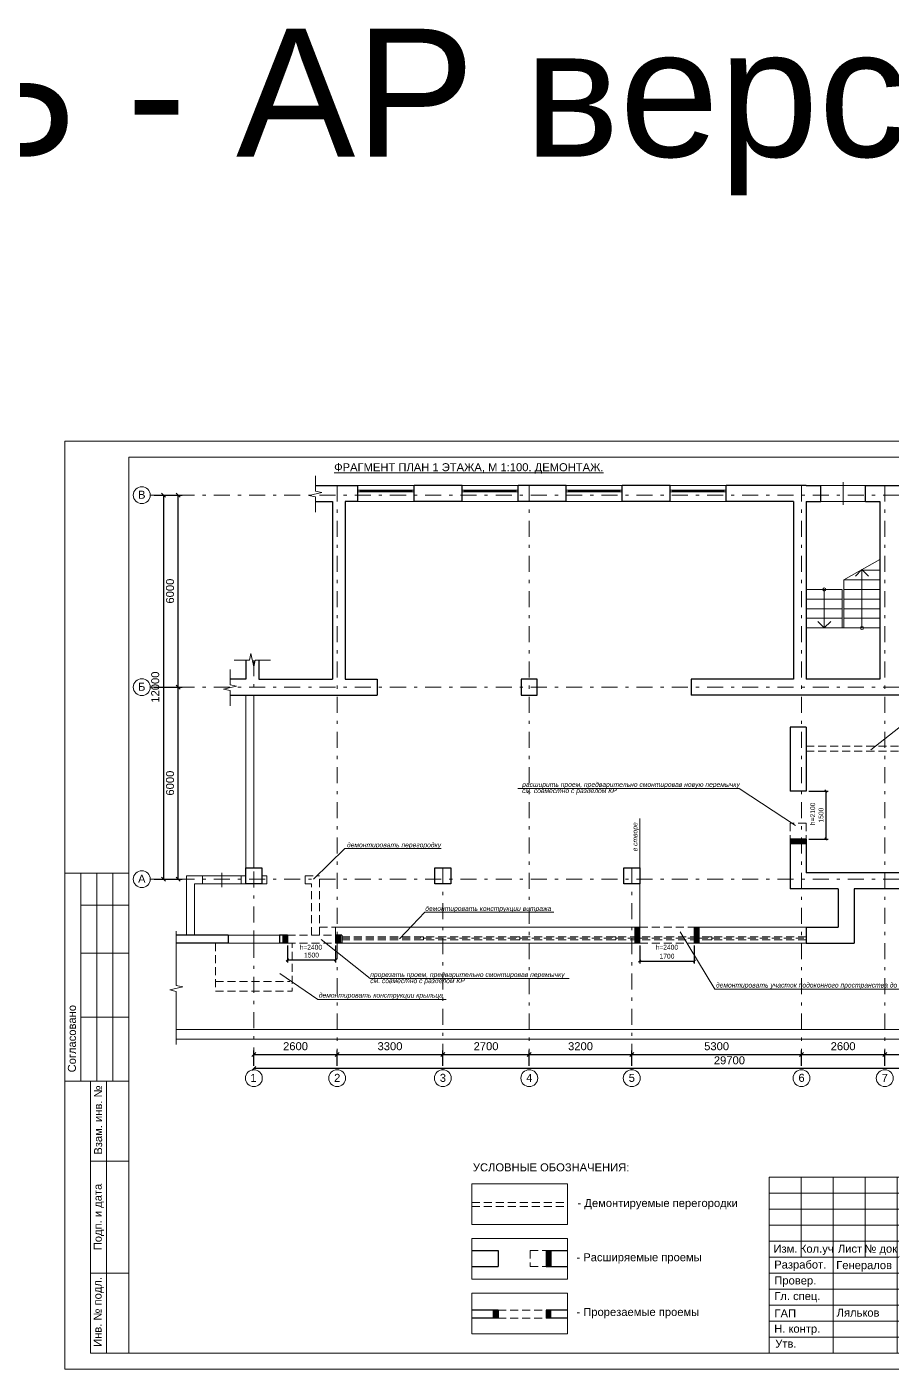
# Model space of a CAD drawing. Header units: metres. Extents: x 315 to 494, y -91 to 12.
# Drawn here: x 362.04 to 389.06, y -79.45 to -37.51 of the extents above; entities that cross this region are included whole.
import ezdxf
from ezdxf.enums import TextEntityAlignment as Align

# ---------------------------------------------------------------- set-up
doc = ezdxf.new("R2010")
doc.units = ezdxf.units.M
doc.header["$MEASUREMENT"] = 0
for name, pattern in [('( Dashdot )', [1.001, 0.5, -0.25, 0.001, -0.25]), ('( Hidden )', [0.375, 0.25, -0.125]), ('DGN Style 3', [34.09278, 24.351986, -9.740794]), ('DGN Style 4', [38.987529, 19.481589, -9.740794, 0.024352, -9.740794])]:
    doc.linetypes.add(name, pattern=pattern)
doc.layers.add('Level 50', color=7, linetype='Continuous', lineweight=0)
doc.layers.add('Level 63', color=7, linetype='Continuous', lineweight=0)
doc.styles.add('Arial', font='CS_Gost2304.shx')
doc.styles.get("Standard").update_dxf_attribs({"font": 'times.ttf'})
doc.styles.add('Style-Arial', font='arial.ttf')
doc.styles.add('Style-Arial IF', font='ariali.ttf')
doc.dimstyles.get("Standard").update_dxf_attribs({"dimtxt": 0.18, "dimasz": 0.18, "dimexe": 0.18, "dimexo": 0.0625, "dimgap": 0.09, "dimtad": 0, "dimtih": 1, "dimtoh": 1, "dimdec": 4, "dimzin": 0, "dimdsep": 46, "dimtxsty": 'Standard', "dimcen": 0.09, "dimadec": 0, "dimazin": 0, "dimtfac": 1, "dimtdec": 4, "dimtofl": 0, "dimtmove": 0, "dimatfit": 3, "dimfxl": 1, "dimtolj": 1, "dimtzin": 0, "dimarcsym": 0})

# ---------------------------------------------------------------- blocks, each defined once
blk = doc.blocks.new('*U47')
at = {"layer": 'Level 50', "color": 7, "linetype": 'Continuous', "lineweight": 0}
for p, q in [((-20.487, 14.5), (20.513, 14.5)), ((-20.487, -14.5), (-20.487, 14.5)), ((20.513, 14.5), (20.513, -14.5)), ((20.513, -14.5), (-20.487, -14.5))]:
    blk.add_line(p, q, dxfattribs=at)
at = {"layer": 'Level 50', "color": 7, "linetype": 'Continuous', "lineweight": 13}
for p, q in [((-18.487, 14), (20.013, 14)), ((-18.487, 14), (-18.487, -14)), ((19.013, 14), (19.013, 13.3)), ((20.013, 14), (20.013, -14)), ((19.013, 13.3), (20.013, 13.3)), ((-18.926, -14), (20.013, -14))]:
    blk.add_line(p, q, dxfattribs=at)
at = {"layer": 'Level 63', "color": 7, "linetype": 'Continuous', "lineweight": 13}
for p, q in [((-20.487, 1), (-18.487, 1)), ((-20.487, 1), (-20.487, -5.5)), ((-19.987, 1), (-19.987, -5.5)), ((-19.487, 1), (-19.487, -5.5)), ((-18.987, 1), (-18.987, -5.5)), ((-19.987, 0), (-18.487, 0)), ((-19.987, -1.5), (-18.487, -1.5)), ((-19.987, -3.5), (-18.487, -3.5)), ((-20.487, -5.5), (-18.487, -5.5)), ((-19.687, -5.5), (-18.487, -5.5)), ((-19.187, -14), (-19.187, -5.5)), ((-19.687, -8), (-18.487, -8)), ((1.513, -8.5), (20.013, -8.5)), ((1.513, -8.5), (1.513, -14)), ((2.513, -8.5), (2.513, -11)), ((3.513, -8.5), (3.513, -14)), ((4.513, -8.5), (4.513, -11)), ((5.513, -8.5), (5.513, -14)), ((7.013, -8.5), (7.013, -14)), ((8.013, -8.5), (8.013, -14)), ((8.013, -9.5), (20.013, -9.5)), ((1.513, -10.5), (8.013, -10.5)), ((1.513, -11), (8.013, -11)), ((8.013, -11), (20.013, -11)), ((-19.687, -11.5), (-18.487, -11.5)), ((15.013, -11.5), (20.013, -11.5)), ((8.013, -12.5), (20.013, -12.5))]:
    blk.add_line(p, q, dxfattribs=at)
at = {"layer": 'Level 63', "color": 7, "linetype": 'Continuous', "lineweight": 0}
for p, q in [((1.513, -9), (8.013, -9)), ((1.513, -9.5), (8.013, -9.5)), ((1.513, -10), (8.013, -10)), ((1.513, -11.5), (8.013, -11.5)), ((1.513, -12), (8.013, -12)), ((1.513, -12.5), (8.013, -12.5)), ((1.513, -13), (8.013, -13)), ((1.513, -13.5), (8.013, -13.5))]:
    blk.add_line(p, q, dxfattribs=at)
at = {"layer": 'Level 63', "color": 7, "linetype": 'Continuous', "lineweight": 13, "flags": 128}
for points in [[(-18.487, -14), (-19.687, -14), (-19.687, -5.5)], [(15.013, -11), (15.013, -14)], [(16.513, -11), (16.513, -12.5)], [(18.013, -11), (18.013, -12.5)]]:
    blk.add_lwpolyline(points, dxfattribs=at)
at = {"color": 7, "linetype": 'Continuous', "lineweight": 13, "style": 'Style-Arial'}
blk.add_text('ООО "НеваПроект"', height=0.25, dxfattribs=at).set_placement((15.859, -13.057), align=Align.TOP_LEFT)
at = {"layer": 'Level 63', "color": 7, "linetype": 'Continuous', "lineweight": 0, "style": 'Style-Arial'}
for s, p in [('Согласовано', (-20.263, -4.173)), ('Взам. инв. №', (-19.445, -6.716)), ('Подп. и дата', (-19.457, -9.745)), ('Инв. № подл.', (-19.462, -12.713))]:
    blk.add_text(s, height=0.25002, rotation=90, dxfattribs=at).set_placement(p, align=Align.MIDDLE_CENTER)
for s, p in [('Изм.', (2.02, -10.735)), ('Кол.уч', (2.997, -10.735)), ('Лист', (4.036, -10.735)), ('№ док', (4.994, -10.735)), ('Подпись', (6.268, -10.735)), ('Дата', (7.524, -10.735)), ('Разработ.', (2.482, -11.231)), ('Стадия', (15.731, -11.225)), ('Лист', (17.276, -11.225)), ('Листов', (19.009, -11.225)), ('Провер.', (2.327, -11.729)), ('Гл. спец.', (2.393, -12.216)), ('ГАП', (2.014, -12.757)), ('Н. контр.', (2.388, -13.235)), ('Утв.', (2.032, -13.702)), ('Формат А3', (17.66, -14.231))]:
    blk.add_text(s, height=0.25, dxfattribs=at).set_placement(p, align=Align.MIDDLE_CENTER)
blk = doc.blocks.new('_Oblique')
at = {"color": 0, "linetype": 'ByBlock', "lineweight": -2}
blk.add_line((0.5, 0.5), (-0.5, -0.5), dxfattribs=at)
blk = doc.blocks.new('*D360')
at = {"color": 0, "lineweight": -2, "transparency": 16777216}
for p, q in [((369.13, -69.973), (369.13, -69.491)), ((369.13, -69.616), (371.73, -69.616)), ((371.73, -69.973), (371.73, -69.491))]:
    blk.add_line(p, q, dxfattribs=at)
at = {"layer": 'Defpoints', "color": 0, "lineweight": 0, "transparency": 16777216}
for p in [(371.73, -69.616), (369.13, -70.098), (371.73, -70.098)]:
    blk.add_point(p, dxfattribs=at)
at = {"color": 0, "lineweight": -2, "transparency": 16777216, "xscale": 0.125, "yscale": 0.125, "zscale": 0.125, "rotation": 180}
blk.add_blockref('_Oblique', (369.13, -69.616), dxfattribs=at)
at = {"color": 0, "lineweight": -2, "transparency": 16777216, "xscale": 0.125, "yscale": 0.125, "zscale": 0.125}
blk.add_blockref('_Oblique', (371.73, -69.616), dxfattribs=at)
at = {"color": 0, "lineweight": 0, "transparency": 16777216, "insert": (370.43, -69.363), "char_height": 0.25, "attachment_point": 5, "style": 'Style-Arial'}
blk.add_mtext('\\A1;2600', dxfattribs=at)
blk = doc.blocks.new('*D354')
at = {"color": 0, "lineweight": -2, "transparency": 16777216}
for p, q in [((371.73, -69.973), (371.73, -69.491)), ((371.73, -69.616), (375.03, -69.616)), ((375.03, -69.973), (375.03, -69.491))]:
    blk.add_line(p, q, dxfattribs=at)
at = {"layer": 'Defpoints', "color": 0, "lineweight": 0, "transparency": 16777216}
for p in [(375.03, -69.616), (371.73, -70.098), (375.03, -70.098)]:
    blk.add_point(p, dxfattribs=at)
at = {"color": 0, "lineweight": -2, "transparency": 16777216, "xscale": 0.125, "yscale": 0.125, "zscale": 0.125, "rotation": 180}
blk.add_blockref('_Oblique', (371.73, -69.616), dxfattribs=at)
at = {"color": 0, "lineweight": -2, "transparency": 16777216, "xscale": 0.125, "yscale": 0.125, "zscale": 0.125}
blk.add_blockref('_Oblique', (375.03, -69.616), dxfattribs=at)
at = {"color": 0, "lineweight": 0, "transparency": 16777216, "insert": (373.38, -69.363), "char_height": 0.25, "attachment_point": 5, "style": 'Style-Arial'}
blk.add_mtext('\\A1;3300', dxfattribs=at)
blk = doc.blocks.new('*D355')
at = {"color": 0, "lineweight": -2, "transparency": 16777216}
for p, q in [((375.03, -69.973), (375.03, -69.491)), ((375.03, -69.616), (377.73, -69.616)), ((377.73, -69.973), (377.73, -69.491))]:
    blk.add_line(p, q, dxfattribs=at)
at = {"layer": 'Defpoints', "color": 0, "lineweight": 0, "transparency": 16777216}
for p in [(377.73, -69.616), (375.03, -70.098), (377.73, -70.098)]:
    blk.add_point(p, dxfattribs=at)
at = {"color": 0, "lineweight": -2, "transparency": 16777216, "xscale": 0.125, "yscale": 0.125, "zscale": 0.125, "rotation": 180}
blk.add_blockref('_Oblique', (375.03, -69.616), dxfattribs=at)
at = {"color": 0, "lineweight": -2, "transparency": 16777216, "xscale": 0.125, "yscale": 0.125, "zscale": 0.125}
blk.add_blockref('_Oblique', (377.73, -69.616), dxfattribs=at)
at = {"color": 0, "lineweight": 0, "transparency": 16777216, "insert": (376.38, -69.363), "char_height": 0.25, "attachment_point": 5, "style": 'Style-Arial'}
blk.add_mtext('\\A1;2700', dxfattribs=at)
blk = doc.blocks.new('*D356')
at = {"color": 0, "lineweight": -2, "transparency": 16777216}
for p, q in [((377.73, -69.973), (377.73, -69.491)), ((377.73, -69.616), (380.93, -69.616)), ((380.93, -69.973), (380.93, -69.491))]:
    blk.add_line(p, q, dxfattribs=at)
at = {"layer": 'Defpoints', "color": 0, "lineweight": 0, "transparency": 16777216}
for p in [(380.93, -69.616), (377.73, -70.098), (380.93, -70.098)]:
    blk.add_point(p, dxfattribs=at)
at = {"color": 0, "lineweight": -2, "transparency": 16777216, "xscale": 0.125, "yscale": 0.125, "zscale": 0.125, "rotation": 180}
blk.add_blockref('_Oblique', (377.73, -69.616), dxfattribs=at)
at = {"color": 0, "lineweight": -2, "transparency": 16777216, "xscale": 0.125, "yscale": 0.125, "zscale": 0.125}
blk.add_blockref('_Oblique', (380.93, -69.616), dxfattribs=at)
at = {"color": 0, "lineweight": 0, "transparency": 16777216, "insert": (379.33, -69.363), "char_height": 0.25, "attachment_point": 5, "style": 'Style-Arial'}
blk.add_mtext('\\A1;3200', dxfattribs=at)
blk = doc.blocks.new('*D357')
at = {"color": 0, "lineweight": -2, "transparency": 16777216}
for p, q in [((380.93, -69.973), (380.93, -69.491)), ((380.93, -69.616), (386.23, -69.616)), ((386.23, -69.973), (386.23, -69.491))]:
    blk.add_line(p, q, dxfattribs=at)
at = {"layer": 'Defpoints', "color": 0, "lineweight": 0, "transparency": 16777216}
for p in [(386.23, -69.616), (380.93, -70.098), (386.23, -70.098)]:
    blk.add_point(p, dxfattribs=at)
at = {"color": 0, "lineweight": -2, "transparency": 16777216, "xscale": 0.125, "yscale": 0.125, "zscale": 0.125, "rotation": 180}
blk.add_blockref('_Oblique', (380.93, -69.616), dxfattribs=at)
at = {"color": 0, "lineweight": -2, "transparency": 16777216, "xscale": 0.125, "yscale": 0.125, "zscale": 0.125}
blk.add_blockref('_Oblique', (386.23, -69.616), dxfattribs=at)
at = {"color": 0, "lineweight": 0, "transparency": 16777216, "insert": (383.58, -69.363), "char_height": 0.25, "attachment_point": 5, "style": 'Style-Arial'}
blk.add_mtext('\\A1;5300', dxfattribs=at)
blk = doc.blocks.new('*D358')
at = {"color": 0, "lineweight": -2, "transparency": 16777216}
for p, q in [((386.23, -69.973), (386.23, -69.491)), ((386.23, -69.616), (388.83, -69.616)), ((388.83, -69.973), (388.83, -69.491))]:
    blk.add_line(p, q, dxfattribs=at)
at = {"layer": 'Defpoints', "color": 0, "lineweight": 0, "transparency": 16777216}
for p in [(388.83, -69.616), (386.23, -70.098), (388.83, -70.098)]:
    blk.add_point(p, dxfattribs=at)
at = {"color": 0, "lineweight": -2, "transparency": 16777216, "xscale": 0.125, "yscale": 0.125, "zscale": 0.125, "rotation": 180}
blk.add_blockref('_Oblique', (386.23, -69.616), dxfattribs=at)
at = {"color": 0, "lineweight": -2, "transparency": 16777216, "xscale": 0.125, "yscale": 0.125, "zscale": 0.125}
blk.add_blockref('_Oblique', (388.83, -69.616), dxfattribs=at)
at = {"color": 0, "lineweight": 0, "transparency": 16777216, "insert": (387.53, -69.363), "char_height": 0.25, "attachment_point": 5, "style": 'Style-Arial'}
blk.add_mtext('\\A1;2600', dxfattribs=at)
blk = doc.blocks.new('*D359')
at = {"color": 0, "lineweight": -2, "transparency": 16777216}
for p, q in [((388.83, -69.973), (388.83, -69.491)), ((388.83, -69.616), (398.83, -69.616)), ((398.83, -69.973), (398.83, -69.491))]:
    blk.add_line(p, q, dxfattribs=at)
at = {"layer": 'Defpoints', "color": 0, "lineweight": 0, "transparency": 16777216}
for p in [(398.83, -69.616), (388.83, -70.098), (398.83, -70.098)]:
    blk.add_point(p, dxfattribs=at)
at = {"color": 0, "lineweight": -2, "transparency": 16777216, "xscale": 0.125, "yscale": 0.125, "zscale": 0.125, "rotation": 180}
blk.add_blockref('_Oblique', (388.83, -69.616), dxfattribs=at)
at = {"color": 0, "lineweight": -2, "transparency": 16777216, "xscale": 0.125, "yscale": 0.125, "zscale": 0.125}
blk.add_blockref('_Oblique', (398.83, -69.616), dxfattribs=at)
at = {"color": 0, "lineweight": 0, "transparency": 16777216, "insert": (393.83, -69.363), "char_height": 0.25, "attachment_point": 5, "style": 'Style-Arial'}
blk.add_mtext('\\A1;10000', dxfattribs=at)
blk = doc.blocks.new('*D361')
at = {"color": 0, "lineweight": -2, "transparency": 16777216}
for p, q in [((369.13, -69.973), (369.13, -69.93)), ((398.83, -69.973), (398.83, -69.93)), ((398.83, -70.055), (369.13, -70.055))]:
    blk.add_line(p, q, dxfattribs=at)
at = {"layer": 'Defpoints', "color": 0, "lineweight": 0, "transparency": 16777216}
for p in [(369.13, -70.055), (369.13, -70.098), (398.83, -70.098)]:
    blk.add_point(p, dxfattribs=at)
at = {"color": 0, "lineweight": -2, "transparency": 16777216, "xscale": 0.125, "yscale": 0.125, "zscale": 0.125, "rotation": 180}
blk.add_blockref('_Oblique', (369.13, -70.055), dxfattribs=at)
at = {"color": 0, "lineweight": -2, "transparency": 16777216, "xscale": 0.125, "yscale": 0.125, "zscale": 0.125}
blk.add_blockref('_Oblique', (398.83, -70.055), dxfattribs=at)
at = {"color": 0, "lineweight": 0, "transparency": 16777216, "insert": (383.98, -69.803), "char_height": 0.25, "attachment_point": 5, "style": 'Style-Arial'}
blk.add_mtext('\\A1;29700', dxfattribs=at)
blk = doc.blocks.new('*D362')
at = {"color": 0, "lineweight": -2, "transparency": 16777216}
for p, q in [((366.017, -52.14), (366.428, -52.14)), ((366.303, -52.14), (366.303, -64.14)), ((366.017, -64.14), (366.428, -64.14))]:
    blk.add_line(p, q, dxfattribs=at)
at = {"layer": 'Defpoints', "color": 0, "lineweight": 0, "transparency": 16777216}
for p in [(365.892, -52.14), (365.892, -64.14), (366.303, -64.14)]:
    blk.add_point(p, dxfattribs=at)
at = {"color": 0, "lineweight": -2, "transparency": 16777216, "xscale": 0.125, "yscale": 0.125, "zscale": 0.125}
for p, rotation in [((366.303, -52.14), 90), ((366.303, -64.14), 270)]:
    blk.add_blockref('_Oblique', p, dxfattribs=dict(at, rotation=rotation))
at = {"color": 0, "lineweight": 0, "transparency": 16777216, "insert": (366.05, -58.14), "char_height": 0.25, "attachment_point": 5, "rotation": 90, "style": 'Style-Arial'}
blk.add_mtext('\\A1;12000', dxfattribs=at)
blk = doc.blocks.new('*D364')
at = {"color": 0, "lineweight": -2, "transparency": 16777216}
for p, q in [((366.017, -58.14), (366.89, -58.14)), ((366.765, -64.14), (366.765, -58.14)), ((366.017, -64.14), (366.89, -64.14))]:
    blk.add_line(p, q, dxfattribs=at)
at = {"layer": 'Defpoints', "color": 0, "lineweight": 0, "transparency": 16777216}
for p in [(365.892, -58.14), (366.765, -58.14), (365.892, -64.14)]:
    blk.add_point(p, dxfattribs=at)
at = {"color": 0, "lineweight": -2, "transparency": 16777216, "xscale": 0.125, "yscale": 0.125, "zscale": 0.125}
for p, rotation in [((366.765, -58.14), 90), ((366.765, -64.14), 270)]:
    blk.add_blockref('_Oblique', p, dxfattribs=dict(at, rotation=rotation))
at = {"color": 0, "lineweight": 0, "transparency": 16777216, "insert": (366.512, -61.14), "char_height": 0.25, "attachment_point": 5, "rotation": 90, "style": 'Style-Arial'}
blk.add_mtext('\\A1;6000', dxfattribs=at)
blk = doc.blocks.new('*D363')
at = {"color": 0, "lineweight": -2, "transparency": 16777216}
for p, q in [((366.017, -52.14), (366.89, -52.14)), ((366.765, -58.14), (366.765, -52.14)), ((366.017, -58.14), (366.89, -58.14))]:
    blk.add_line(p, q, dxfattribs=at)
at = {"layer": 'Defpoints', "color": 0, "lineweight": 0, "transparency": 16777216}
for p in [(365.892, -52.14), (366.765, -52.14), (365.892, -58.14)]:
    blk.add_point(p, dxfattribs=at)
at = {"color": 0, "lineweight": -2, "transparency": 16777216, "xscale": 0.125, "yscale": 0.125, "zscale": 0.125}
for p, rotation in [((366.765, -52.14), 90), ((366.765, -58.14), 270)]:
    blk.add_blockref('_Oblique', p, dxfattribs=dict(at, rotation=rotation))
at = {"color": 0, "lineweight": 0, "transparency": 16777216, "insert": (366.512, -55.14), "char_height": 0.25, "attachment_point": 5, "rotation": 90, "style": 'Style-Arial'}
blk.add_mtext('\\A1;6000', dxfattribs=at)
blk = doc.blocks.new('*D365')
at = {"color": 0, "linetype": 'Continuous', "lineweight": -2, "transparency": 16777216}
for p, q in [((370.18, -66.215), (370.18, -66.742)), ((371.68, -66.215), (371.68, -66.742)), ((370.18, -66.667), (371.68, -66.667))]:
    blk.add_line(p, q, dxfattribs=at)
at = {"layer": 'Defpoints', "color": 0, "linetype": 'Continuous', "lineweight": 0, "transparency": 16777216}
for p in [(370.18, -66.14), (371.68, -66.14), (371.68, -66.667)]:
    blk.add_point(p, dxfattribs=at)
at = {"color": 0, "linetype": 'Continuous', "lineweight": -2, "transparency": 16777216, "xscale": 0.075, "yscale": 0.075, "zscale": 0.075, "rotation": 180}
blk.add_blockref('_Oblique', (370.18, -66.667), dxfattribs=at)
at = {"color": 0, "linetype": 'Continuous', "lineweight": -2, "transparency": 16777216, "xscale": 0.075, "yscale": 0.075, "zscale": 0.075}
blk.add_blockref('_Oblique', (371.68, -66.667), dxfattribs=at)
at = {"color": 0, "linetype": 'Continuous', "lineweight": 0, "transparency": 16777216, "insert": (370.93, -66.515), "char_height": 0.15, "attachment_point": 5, "style": 'Style-Arial'}
blk.add_mtext('\\A1;1500', dxfattribs=at)
blk = doc.blocks.new('*D366')
at = {"color": 0, "linetype": 'Continuous', "lineweight": -2, "transparency": 16777216}
for p, q in [((386.455, -61.39), (387.068, -61.39)), ((386.993, -61.39), (386.993, -62.89)), ((386.455, -62.89), (387.068, -62.89))]:
    blk.add_line(p, q, dxfattribs=at)
at = {"layer": 'Defpoints', "color": 0, "linetype": 'Continuous', "lineweight": 0, "transparency": 16777216}
for p in [(386.38, -61.39), (386.38, -62.89), (386.993, -62.89)]:
    blk.add_point(p, dxfattribs=at)
at = {"color": 0, "linetype": 'Continuous', "lineweight": -2, "transparency": 16777216, "xscale": 0.075, "yscale": 0.075, "zscale": 0.075}
for p, rotation in [((386.993, -61.39), 90), ((386.993, -62.89), 270)]:
    blk.add_blockref('_Oblique', p, dxfattribs=dict(at, rotation=rotation))
at = {"color": 0, "linetype": 'Continuous', "lineweight": 0, "transparency": 16777216, "insert": (386.841, -62.14), "char_height": 0.15, "attachment_point": 5, "rotation": 90, "style": 'Style-Arial'}
blk.add_mtext('\\A1;1500', dxfattribs=at)
blk = doc.blocks.new('*D367')
at = {"color": 0, "linetype": 'Continuous', "lineweight": -2, "transparency": 16777216}
for p, q in [((381.18, -66.215), (381.18, -66.776)), ((382.88, -66.215), (382.88, -66.776)), ((381.18, -66.701), (382.88, -66.701))]:
    blk.add_line(p, q, dxfattribs=at)
at = {"layer": 'Defpoints', "color": 0, "linetype": 'Continuous', "lineweight": 0, "transparency": 16777216}
for p in [(381.18, -66.14), (382.88, -66.14), (382.88, -66.701)]:
    blk.add_point(p, dxfattribs=at)
at = {"color": 0, "linetype": 'Continuous', "lineweight": -2, "transparency": 16777216, "xscale": 0.075, "yscale": 0.075, "zscale": 0.075, "rotation": 180}
blk.add_blockref('_Oblique', (381.18, -66.701), dxfattribs=at)
at = {"color": 0, "linetype": 'Continuous', "lineweight": -2, "transparency": 16777216, "xscale": 0.075, "yscale": 0.075, "zscale": 0.075}
blk.add_blockref('_Oblique', (382.88, -66.701), dxfattribs=at)
at = {"color": 0, "linetype": 'Continuous', "lineweight": 0, "transparency": 16777216, "insert": (382.03, -66.549), "char_height": 0.15, "attachment_point": 5, "style": 'Style-Arial'}
blk.add_mtext('\\A1;1700', dxfattribs=at)

msp = doc.modelspace()

# ---------------------------------------------------------------- hatches: boundary and pattern name
at = {"linetype": 'Continuous', "lineweight": 0}
h = msp.add_hatch(dxfattribs=at)
h.set_pattern_fill('HATCH', style=0, pattern_type=2)
h.set_pattern_definition([(45, (385.880245, -62.890262), (-0.0212132, 0.0212132), [])])
h.paths.add_polyline_path([(385.88024522, -62.89026234), (385.88024522, -63.04026234), (386.38024522, -63.04026234), (386.38024522, -62.89026234)])
h = msp.add_hatch(dxfattribs=at)
h.set_pattern_fill('HATCH', style=0, pattern_type=2)
h.set_pattern_definition([(45, (381.030245, -65.640262), (-0.0212132, 0.0212132), [])])
h.paths.add_polyline_path([(381.03024522, -65.64026234), (381.18024522, -65.64026234), (381.18024522, -66.14026234), (381.03024522, -66.14026234)])
h = msp.add_hatch(dxfattribs=at)
h.set_pattern_fill('HATCH', style=0, pattern_type=2)
h.set_pattern_definition([(45, (382.880245, -65.640262), (-0.0212132, 0.0212132), [])])
h.paths.add_polyline_path([(382.88024522, -65.64026234), (383.03024522, -65.64026234), (383.03024522, -66.14026234), (382.88024522, -66.14026234)])
h = msp.add_hatch(dxfattribs=at)
h.set_pattern_fill('HATCH', style=0, pattern_type=2)
h.set_pattern_definition([(45, (370.030245, -65.890262), (-0.0212132, 0.0212132), [])])
h.paths.add_polyline_path([(370.03024522, -65.89026234), (370.03024522, -66.14026234), (370.18024522, -66.14026234), (370.18024522, -65.89026234)])
h = msp.add_hatch(dxfattribs=at)
h.set_pattern_fill('HATCH', style=0, pattern_type=2)
h.set_pattern_definition([(45, (371.680245, -65.890262), (-0.0212132, 0.0212132), [])])
h.paths.add_polyline_path([(371.68024522, -65.89026234), (371.68024522, -66.14026234), (371.83024522, -66.14026234), (371.83024522, -65.89026234)])
h = msp.add_hatch(dxfattribs=at)
h.set_pattern_fill('HATCH', style=0, pattern_type=2)
h.set_pattern_definition([(135, (378.259954, -76.24587), (-0.0212132, -0.0212132), [])])
h.paths.add_polyline_path([(378.25995405, -76.24586914), (378.40995405, -76.24586914), (378.40995405, -75.74586914), (378.25995405, -75.74586914)])
h = msp.add_hatch(dxfattribs=at)
h.set_pattern_fill('HATCH', style=0, pattern_type=2)
h.set_pattern_definition([(45, (376.60309, -77.608235), (-0.0212132, 0.0212132), [])])
h.paths.add_polyline_path([(376.60308992, -77.60823536), (376.60308992, -77.85823536), (376.75308992, -77.85823536), (376.75308992, -77.60823536)])
h = msp.add_hatch(dxfattribs=at)
h.set_pattern_fill('HATCH', style=0, pattern_type=2)
h.set_pattern_definition([(45, (378.25309, -77.608235), (-0.0212132, 0.0212132), [])])
h.paths.add_polyline_path([(378.25308992, -77.60823536), (378.25308992, -77.85823536), (378.40308992, -77.85823536), (378.40308992, -77.60823536)])

# ---------------------------------------------------------------- linework, layer by layer
at = {"lineweight": 30}
for p, q in [((371.04972483, -51.84026234), (372.38024522, -51.84026234)), ((372.38024522, -52.34026234), (372.38024522, -51.84026234)), ((374.13024522, -52.34026234), (374.13024522, -51.84026234)), ((375.63024522, -52.34026234), (375.63024522, -51.84026234)), ((377.38024522, -52.34026234), (377.38024522, -51.84026234)), ((378.88024522, -52.34026234), (378.88024522, -51.84026234)), ((380.63024522, -52.34026234), (380.63024522, -51.84026234)), ((382.13024522, -52.34026234), (382.13024522, -51.84026234)), ((386.38024522, -51.84026234), (383.88024522, -51.84026234)), ((383.88024522, -52.34026234), (383.88024522, -51.84026234)), ((386.83024522, -52.34026234), (386.83024522, -51.84026234)), ((388.23024522, -52.34026234), (388.23024522, -51.84026234)), ((371.04972483, -52.34026234), (371.58024522, -52.34026234)), ((371.58024522, -52.34026234), (371.58024522, -57.89026234)), ((371.98024522, -52.34026234), (371.98024522, -57.89026234)), ((372.38024522, -52.34026234), (371.98024522, -52.34026234)), ((385.98024522, -52.34026234), (383.88024522, -52.34026234)), ((385.98024522, -52.34026234), (385.98024522, -57.89026234)), ((386.38024522, -52.34026234), (386.38024522, -57.89026234)), ((388.68024522, -52.34026234), (388.68024522, -57.89026234)), ((369.28024522, -57.29717801), (369.28024522, -57.89026234)), ((382.78024522, -57.89026234), (382.78024522, -58.39026234)), ((388.68024522, -57.89026234), (386.38024522, -57.89026234)), ((393.70524522, -58.39026234), (382.78024522, -58.39026234)), ((385.88024522, -59.39026234), (385.88024522, -61.39026234)), ((386.38024522, -59.39026234), (386.38024522, -61.39026234)), ((386.38024522, -61.39026234), (385.88024522, -61.39026234)), ((385.88024522, -62.89026234), (385.88024522, -64.44026234)), ((386.38024522, -62.89026234), (386.38024522, -63.94026234)), ((389.38024522, -63.94026234), (386.38024522, -63.94026234)), ((387.38024522, -64.44026234), (385.88024522, -64.44026234)), ((389.38024522, -64.44026234), (387.88024522, -64.44026234)), ((387.88024522, -64.44026234), (387.88024522, -66.14026234)), ((386.38024522, -65.64026234), (386.38024522, -66.14026234)), ((386.38024522, -65.64026234), (387.38024522, -65.64026234)), ((368.33024522, -65.89026234), (366.70769301, -65.89026234)), ((368.33024522, -66.14026234), (366.70769301, -66.14026234)), ((368.33024522, -65.89026234), (368.33024522, -66.14026234)), ((369.93024522, -65.89026234), (369.93024522, -66.14026234)), ((370.18024522, -65.89026234), (369.93024522, -65.89026234)), ((370.18024522, -66.14026234), (369.93024522, -66.14026234)), ((371.88024522, -65.89026234), (371.68024522, -65.89026234)), ((371.88024522, -66.14026234), (371.68024522, -66.14026234)), ((371.88024522, -65.89026234), (371.88024522, -66.14026234)), ((386.38024522, -66.14026234), (387.88024522, -66.14026234)), ((375.93874604, -75.74586914), (376.75995405, -75.74586914)), ((376.75995405, -75.74586914), (376.75995405, -76.24586914)), ((378.25995405, -75.74586914), (378.92833007, -75.74586914)), ((375.93874604, -76.24586914), (376.75995405, -76.24586914)), ((378.25995405, -76.24586914), (378.92833007, -76.24586914)), ((376.75308992, -77.60823536), (375.93874604, -77.60823536)), ((376.75308992, -77.85823536), (375.93874604, -77.85823536)), ((378.92833007, -77.60823536), (378.25308992, -77.60823536)), ((378.92833007, -77.85823536), (378.25308992, -77.85823536))]:
    msp.add_line(p, q, dxfattribs=at)
at = {"color": 1, "linetype": '( Dashdot )', "lineweight": 0}
for p, q in [((371.73024522, -51.84026234), (371.73024522, -70.09831554)), ((377.73024522, -51.84026234), (377.73024522, -70.09831554)), ((386.23024522, -51.84026234), (386.23024522, -70.09831554)), ((388.83024522, -51.84026234), (388.83024522, -70.09831554)), ((399.18024522, -52.14026234), (365.89191175, -52.14026234)), ((369.13024522, -57.29717801), (369.13024522, -70.09831554)), ((399.18024522, -58.14026234), (365.89191175, -58.14026234)), ((399.18024522, -64.14026234), (365.89191175, -64.14026234)), ((375.03024522, -63.79026234), (375.03024522, -70.09831554)), ((380.93024522, -63.79026234), (380.93024522, -70.09831554))]:
    msp.add_line(p, q, dxfattribs=at)
at = {"color": 7, "linetype": 'Continuous', "lineweight": 30}
for p, q in [((375.63024522, -51.84026234), (374.13024522, -51.84026234)), ((378.88024522, -51.84026234), (377.38024522, -51.84026234)), ((382.13024522, -51.84026234), (380.63024522, -51.84026234)), ((386.38024522, -51.84026234), (386.83024522, -51.84026234)), ((388.23024522, -51.84026234), (389.38024522, -51.84026234)), ((375.63024522, -52.34026234), (374.13024522, -52.34026234)), ((378.88024522, -52.34026234), (377.38024522, -52.34026234)), ((382.13024522, -52.34026234), (380.63024522, -52.34026234)), ((386.38024522, -52.34026234), (386.83024522, -52.34026234)), ((388.23024522, -52.34026234), (388.68024522, -52.34026234)), ((368.88024522, -57.29717801), (368.88024522, -57.89026234)), ((368.88024522, -57.89026234), (368.38410473, -57.89026234)), ((369.28024522, -57.89026234), (371.58024522, -57.89026234)), ((371.98024522, -57.89026234), (372.98024522, -57.89026234)), ((372.98024522, -57.89026234), (372.98024522, -58.39026234)), ((385.98024522, -57.89026234), (382.78024522, -57.89026234)), ((368.38410473, -58.39026234), (372.98024522, -58.39026234)), ((386.38024522, -59.39026234), (385.88024522, -59.39026234)), ((386.38024522, -62.89026234), (385.88024522, -62.89026234)), ((387.38024522, -64.44026234), (387.38024522, -65.64026234)), ((370.18024522, -65.89026234), (370.18024522, -66.14026234)), ((371.68024522, -65.89026234), (371.68024522, -66.14026234)), ((378.25995405, -75.74586914), (378.25995405, -76.24586914)), ((376.75308992, -77.60823536), (376.75308992, -77.85823536)), ((378.25308992, -77.60823536), (378.25308992, -77.85823536))]:
    msp.add_line(p, q, dxfattribs=at)
at = {"lineweight": 0}
for p, q in [((387.53024522, -52.44026234), (387.53024522, -51.74026234)), ((387.55524522, -54.79026234), (388.68024522, -54.1474052)), ((388.08024522, -54.49026234), (388.68024522, -54.49026234)), ((387.55524522, -54.79026234), (388.68024522, -54.79026234)), ((387.55524522, -55.09026234), (388.68024522, -55.09026234)), ((386.38024522, -55.39026234), (387.50524522, -55.39026234)), ((386.38024522, -55.69026234), (387.50524522, -55.69026234)), ((387.55524522, -55.39026234), (388.68024522, -55.39026234)), ((387.55524522, -55.69026234), (388.68024522, -55.69026234)), ((386.38024522, -55.99026234), (387.50524522, -55.99026234)), ((387.55524522, -55.99026234), (388.68024522, -55.99026234)), ((368.13024522, -63.94026234), (368.13024522, -64.39026234)), ((369.13024522, -65.79026234), (369.13024522, -66.24026234)), ((366.70769301, -68.84026234), (402.68024522, -68.84026234)), ((366.70769301, -69.14026234), (402.68024522, -69.14026234))]:
    msp.add_line(p, q, dxfattribs=at)
at = {"color": 7, "linetype": 'Continuous', "lineweight": 0}
for p, q in [((374.06024522, -52.01526234), (372.45024522, -52.01526234)), ((377.31024522, -52.01526234), (375.70024522, -52.01526234)), ((380.56024522, -52.01526234), (378.95024522, -52.01526234)), ((383.81024522, -52.01526234), (382.20024522, -52.01526234)), ((386.38024522, -63.04026234), (385.88024522, -63.04026234)), ((371.68024522, -65.89026234), (371.68024522, -65.64026234)), ((371.68024522, -65.64026234), (381.18024522, -65.64026234)), ((381.03024522, -65.64026234), (381.03024522, -66.14026234)), ((381.18024522, -65.64026234), (381.18024522, -66.14026234)), ((382.88024522, -65.64026234), (382.88024522, -66.14026234)), ((382.88024522, -65.64026234), (386.38024522, -65.64026234)), ((383.03024522, -65.64026234), (383.03024522, -66.14026234)), ((370.03024522, -65.89026234), (370.03024522, -66.14026234)), ((371.83024522, -65.89026234), (371.83024522, -66.14026234)), ((371.88024522, -66.14026234), (381.18024522, -66.14026234)), ((382.88024522, -66.14026234), (386.38024522, -66.14026234)), ((378.40995405, -75.74586914), (378.40995405, -76.24586914)), ((376.60308992, -77.60823536), (376.60308992, -77.85823536)), ((378.40308992, -77.60823536), (378.40308992, -77.85823536))]:
    msp.add_line(p, q, dxfattribs=at)
at = {"color": 7, "linetype": 'Continuous', "lineweight": 13}
for p, q in [((387.9156563, -54.67092269), (388.11774522, -54.46883377)), ((388.11774522, -54.46883377), (388.11774522, -56.29026234)), ((388.31983413, -54.67092269), (388.11774522, -54.46883377)), ((386.94274522, -56.29026234), (386.94274522, -55.09026234)), ((386.7406563, -56.08817343), (386.94274522, -56.29026234)), ((387.14483413, -56.08817343), (386.94274522, -56.29026234))]:
    msp.add_line(p, q, dxfattribs=at)
at = {"lineweight": 13}
for p, q in [((387.55524522, -54.79026234), (387.55524522, -56.29026234)), ((386.38024522, -55.09026234), (387.50524522, -55.09026234)), ((387.50524522, -55.09026234), (387.50524522, -56.29026234)), ((386.38024522, -56.29026234), (388.68024522, -56.29026234)), ((368.88024522, -58.39026234), (368.88024522, -63.79026234)), ((369.13024522, -58.39026234), (369.13024522, -63.79026234)), ((367.03024522, -65.89026234), (367.03024522, -64.04026234)), ((367.53024522, -64.04026234), (367.03024522, -64.04026234)), ((367.53024522, -64.29026234), (367.53024522, -64.04026234)), ((368.88024522, -64.04026234), (368.73024522, -64.04026234)), ((368.73024522, -64.29026234), (368.73024522, -64.04026234)), ((367.28024522, -65.89026234), (367.28024522, -64.29026234)), ((367.53024522, -64.29026234), (367.28024522, -64.29026234)), ((368.88024522, -64.29026234), (368.73024522, -64.29026234))]:
    msp.add_line(p, q, dxfattribs=at)
at = {"color": 5, "linetype": '( Hidden )', "lineweight": 13}
for p, q in [((389.25524522, -59.99026234), (386.38024522, -59.99026234)), ((389.25524522, -60.14026234), (386.38024522, -60.14026234)), ((386.38024522, -62.39026234), (385.88024522, -62.39026234)), ((385.88024522, -62.39026234), (385.88024522, -62.89026234)), ((386.38024522, -62.39026234), (386.38024522, -62.89026234)), ((369.38024522, -64.04026234), (369.53024522, -64.04026234)), ((369.53024522, -64.29026234), (369.53024522, -64.04026234)), ((370.73024522, -64.29026234), (370.73024522, -64.04026234)), ((370.73024522, -64.04026234), (371.18024522, -64.04026234)), ((371.18024522, -65.89026234), (371.18024522, -64.04026234)), ((369.38024522, -64.29026234), (369.53024522, -64.29026234)), ((370.73024522, -64.29026234), (370.93024522, -64.29026234)), ((370.93024522, -65.89026234), (370.93024522, -64.29026234)), ((371.18024522, -65.64026234), (371.68024522, -65.64026234)), ((381.18024522, -65.64026234), (382.88024522, -65.64026234)), ((370.18024522, -65.89026234), (371.68024522, -65.89026234)), ((370.18024522, -66.14026234), (371.68024522, -66.14026234)), ((386.38024522, -65.94026234), (371.88024522, -65.94026234)), ((371.88024522, -65.99026234), (374.33024522, -65.99026234)), ((371.88024522, -66.04026234), (386.38024522, -66.04026234)), ((374.43024522, -65.99026234), (377.33024522, -65.99026234)), ((377.43024522, -65.99026234), (380.33024522, -65.99026234)), ((380.43024522, -65.99026234), (383.33024522, -65.99026234)), ((381.18024522, -66.14026234), (382.88024522, -66.14026234)), ((383.43024522, -65.99026234), (386.38024522, -65.99026234)), ((367.93024522, -67.34026234), (370.25524522, -67.34026234)), ((375.93874604, -74.24527403), (378.92833007, -74.24527403)), ((375.93874604, -74.36527403), (378.92833007, -74.36527403)), ((377.75995405, -75.74586914), (377.75995405, -76.24586914)), ((377.75995405, -75.74586914), (378.25995405, -75.74586914)), ((377.75995405, -76.24586914), (378.25995405, -76.24586914)), ((376.75308992, -77.60823536), (378.25308992, -77.60823536)), ((376.75308992, -77.85823536), (378.25308992, -77.85823536))]:
    msp.add_line(p, q, dxfattribs=at)
at = {"color": 5, "linetype": 'DGN Style 4', "lineweight": 13}
msp.add_line((381.18024522, -65.64026234), (381.18024522, -62.24148357), dxfattribs=at)
at = {"color": 5, "linetype": 'Continuous', "lineweight": 0}
for p, q in [((370.98857068, -64.14508447), (371.96673258, -63.18258746)), ((371.96673258, -63.18258746), (374.9793765, -63.18258746)), ((373.68199454, -66.00451431), (374.46535301, -65.17684986)), ((374.46535301, -65.17684986), (378.49627412, -65.17684986)), ((382.43782275, -65.79165439), (383.52530253, -67.58129727)), ((371.23024314, -66.02603566), (372.76380205, -67.2457517)), ((369.93916139, -67.09286386), (371.12456098, -67.90600789)), ((372.76380205, -67.2457517), (378.97057088, -67.2457517)), ((371.12456098, -67.90600789), (375.13638661, -67.90600789)), ((383.52530253, -67.58129727), (390.4360874, -67.58129727))]:
    msp.add_line(p, q, dxfattribs=at)
at = {"lineweight": 0, "flags": 128}
for points in [[(371.04972483, -52.67363652), (371.04972483, -52.19510055), (370.84378506, -52.14974481), (371.25566459, -52.05903332), (371.04972483, -52.01367757), (371.04972483, -51.5351416)], [(369.65088005, -57.29717801), (369.17234407, -57.29717801), (369.12698833, -57.50311777), (369.03627684, -57.09123824), (368.99092109, -57.29717801), (368.51238512, -57.29717801)], [(368.38410473, -58.72582526), (368.38410473, -58.24728928), (368.17816497, -58.20193354), (368.5900445, -58.11122205), (368.38410473, -58.06586631), (368.38410473, -57.58733033)], [(366.70769301, -69.31090615), (366.70769301, -67.64687245), (366.50175325, -67.6015167), (366.91363278, -67.51080521), (366.70769301, -67.46544947), (366.70769301, -65.76969948)]]:
    msp.add_lwpolyline(points, dxfattribs=at)
at = {"color": 7, "linetype": 'Continuous', "lineweight": 0, "flags": 128}
for points in [[(374.13024522, -52.34026234), (372.38024522, -52.34026234), (372.38024522, -51.84026234), (374.13024522, -51.84026234), (374.13024522, -52.34026234)], [(374.13024522, -52.04026234), (372.45024522, -52.04026234), (372.45024522, -51.99026234), (374.13024522, -51.99026234), (374.13024522, -52.04026234)], [(377.38024522, -52.34026234), (375.63024522, -52.34026234), (375.63024522, -51.84026234), (377.38024522, -51.84026234), (377.38024522, -52.34026234)], [(377.38024522, -52.04026234), (375.70024522, -52.04026234), (375.70024522, -51.99026234), (377.38024522, -51.99026234), (377.38024522, -52.04026234)], [(380.63024522, -52.34026234), (378.88024522, -52.34026234), (378.88024522, -51.84026234), (380.63024522, -51.84026234), (380.63024522, -52.34026234)], [(380.63024522, -52.04026234), (378.95024522, -52.04026234), (378.95024522, -51.99026234), (380.63024522, -51.99026234), (380.63024522, -52.04026234)], [(383.88024522, -52.34026234), (382.13024522, -52.34026234), (382.13024522, -51.84026234), (383.88024522, -51.84026234), (383.88024522, -52.34026234)], [(383.88024522, -52.04026234), (382.20024522, -52.04026234), (382.20024522, -51.99026234), (383.88024522, -51.99026234), (383.88024522, -52.04026234)], [(385.88024522, -62.89026234), (385.88024522, -63.04026234), (386.38024522, -63.04026234), (386.38024522, -62.89026234), (385.88024522, -62.89026234)], [(381.03024522, -65.64026234), (381.18024522, -65.64026234), (381.18024522, -66.14026234), (381.03024522, -66.14026234), (381.03024522, -65.64026234)], [(382.88024522, -65.64026234), (383.03024522, -65.64026234), (383.03024522, -66.14026234), (382.88024522, -66.14026234), (382.88024522, -65.64026234)], [(370.03024522, -65.89026234), (370.03024522, -66.14026234), (370.18024522, -66.14026234), (370.18024522, -65.89026234), (370.03024522, -65.89026234)], [(371.68024522, -65.89026234), (371.68024522, -66.14026234), (371.83024522, -66.14026234), (371.83024522, -65.89026234), (371.68024522, -65.89026234)], [(378.25995405, -76.24586914), (378.40995405, -76.24586914), (378.40995405, -75.74586914), (378.25995405, -75.74586914), (378.25995405, -76.24586914)], [(376.60308992, -77.60823536), (376.60308992, -77.85823536), (376.75308992, -77.85823536), (376.75308992, -77.60823536), (376.60308992, -77.60823536)], [(378.25308992, -77.60823536), (378.25308992, -77.85823536), (378.40308992, -77.85823536), (378.40308992, -77.60823536), (378.25308992, -77.60823536)]]:
    msp.add_lwpolyline(points, close=True, dxfattribs=at)
at = {"color": 7, "linetype": 'Continuous', "lineweight": 13, "flags": 128}
for points in [[(372.45024522, -52.04026234), (372.38024522, -52.04026234), (372.38024522, -51.99026234), (372.45024522, -51.99026234), (372.45024522, -52.04026234)], [(374.13024522, -52.04026234), (374.06024522, -52.04026234), (374.06024522, -51.99026234), (374.13024522, -51.99026234), (374.13024522, -52.04026234)], [(375.70024522, -52.04026234), (375.63024522, -52.04026234), (375.63024522, -51.99026234), (375.70024522, -51.99026234), (375.70024522, -52.04026234)], [(377.38024522, -52.04026234), (377.31024522, -52.04026234), (377.31024522, -51.99026234), (377.38024522, -51.99026234), (377.38024522, -52.04026234)], [(378.95024522, -52.04026234), (378.88024522, -52.04026234), (378.88024522, -51.99026234), (378.95024522, -51.99026234), (378.95024522, -52.04026234)], [(380.63024522, -52.04026234), (380.56024522, -52.04026234), (380.56024522, -51.99026234), (380.63024522, -51.99026234), (380.63024522, -52.04026234)], [(382.20024522, -52.04026234), (382.13024522, -52.04026234), (382.13024522, -51.99026234), (382.20024522, -51.99026234), (382.20024522, -52.04026234)], [(383.88024522, -52.04026234), (383.81024522, -52.04026234), (383.81024522, -51.99026234), (383.88024522, -51.99026234), (383.88024522, -52.04026234)], [(375.93874604, -73.66029895), (378.92833007, -73.66029895), (378.92833007, -74.9282761), (375.93874604, -74.9282761), (375.93874604, -73.66029895)], [(375.93874604, -75.37071383), (378.92833007, -75.37071383), (378.92833007, -76.63869097), (375.93874604, -76.63869097), (375.93874604, -75.37071383)], [(375.93874604, -77.0811287), (378.92833007, -77.0811287), (378.92833007, -78.34910585), (375.93874604, -78.34910585), (375.93874604, -77.0811287)]]:
    msp.add_lwpolyline(points, close=True, dxfattribs=at)
at = {"lineweight": 0, "flags": 128}
for points in [[(386.83024522, -51.84026234), (388.23024522, -51.84026234), (388.23024522, -52.34026234), (386.83024522, -52.34026234), (386.83024522, -51.84026234)], [(367.53024522, -64.04026234), (368.73024522, -64.04026234), (368.73024522, -64.29026234), (367.53024522, -64.29026234), (367.53024522, -64.04026234)], [(368.33024522, -65.89026234), (369.93024522, -65.89026234), (369.93024522, -66.14026234), (368.33024522, -66.14026234), (368.33024522, -65.89026234)]]:
    msp.add_lwpolyline(points, close=True, dxfattribs=at)
at = {"color": 7, "linetype": 'Continuous', "lineweight": 30, "flags": 128}
for points in [[(377.98024522, -57.89026234), (377.48024522, -57.89026234), (377.48024522, -58.39026234), (377.98024522, -58.39026234), (377.98024522, -57.89026234)], [(368.88024522, -63.79026234), (369.38024522, -63.79026234), (369.38024522, -64.29026234), (368.88024522, -64.29026234), (368.88024522, -63.79026234)], [(374.78024522, -63.79026234), (375.28024522, -63.79026234), (375.28024522, -64.29026234), (374.78024522, -64.29026234), (374.78024522, -63.79026234)], [(380.68024522, -63.79026234), (381.18024522, -63.79026234), (381.18024522, -64.29026234), (380.68024522, -64.29026234), (380.68024522, -63.79026234)]]:
    msp.add_lwpolyline(points, close=True, dxfattribs=at)
at = {"color": 5, "linetype": 'Continuous', "lineweight": 0, "flags": 128}
for points in [[(392.60190753, -59.30142865), (389.4187366, -59.30142865), (388.39083766, -60.0979779)], [(377.37536433, -61.30734252), (384.28881368, -61.30734252), (386.0461893, -62.46067946)]]:
    msp.add_lwpolyline(points, dxfattribs=at)
at = {"color": 5, "linetype": '( Hidden )', "lineweight": 13, "flags": 128}
msp.add_lwpolyline([(367.93024522, -66.14026234), (367.93024522, -67.64026234), (370.33024522, -67.64026234), (370.33024522, -66.14026234)], dxfattribs=at)
for points in [[(374.33024522, -65.94026234), (374.43024522, -65.94026234), (374.43024522, -66.04026234), (374.33024522, -66.04026234), (374.33024522, -65.94026234)], [(377.33024522, -65.94026234), (377.43024522, -65.94026234), (377.43024522, -66.04026234), (377.33024522, -66.04026234), (377.33024522, -65.94026234)], [(380.33024522, -65.94026234), (380.43024522, -65.94026234), (380.43024522, -66.04026234), (380.33024522, -66.04026234), (380.33024522, -65.94026234)], [(383.33024522, -65.94026234), (383.43024522, -65.94026234), (383.43024522, -66.04026234), (383.33024522, -66.04026234), (383.33024522, -65.94026234)]]:
    msp.add_lwpolyline(points, close=True, dxfattribs=at)
at = {"color": 7, "linetype": 'Continuous', "lineweight": 13}
for centre, radius in [((365.6285563, -52.14026234), 0.26335544), ((386.94274522, -55.09026234), 0.04900933), ((388.11774522, -56.29026234), 0.04900933), ((365.6285563, -58.14026234), 0.26335544), ((365.6285563, -64.14026234), 0.26335544), ((369.13024522, -70.36167098), 0.26335544), ((371.73024522, -70.36167098), 0.26335544), ((375.03024522, -70.36167098), 0.26335544), ((377.73024522, -70.36167098), 0.26335544), ((380.93024522, -70.36167098), 0.26335544), ((386.23024522, -70.36167098), 0.26335544), ((388.83024522, -70.36167098), 0.26335544)]:
    msp.add_circle(centre, radius, dxfattribs=at)

# ---------------------------------------------------------------- block references
at = {"layer": 'Level 50', "color": 7, "linetype": 'Continuous', "lineweight": 13}
msp.add_blockref('*U47', (383.71016607, -64.95302044), dxfattribs=at)

# ---------------------------------------------------------------- texts
at = {"color": 1, "linetype": 'Continuous', "lineweight": 30, "style": 'Style-Arial'}
msp.add_text('ММ КАМЕРНОСТЬ - АР версия 12.03.2021', height=4, dxfattribs=at).set_placement((369.6885242, -37.56695557), align=Align.TOP_CENTER)
at = {"color": 7, "linetype": 'Continuous', "lineweight": 13, "style": 'Style-Arial'}
msp.add_text('%%uФРАГМЕНТ ПЛАН 1 ЭТАЖА, М 1:100. ДЕМОНТАЖ.%%U', height=0.25, dxfattribs=at).set_placement((371.63556102, -51.14331025), align=Align.TOP_LEFT)
at = {"color": 7, "linetype": 'Continuous', "lineweight": 30, "style": 'Style-Arial'}
for s, p in [('В', (365.51290309, -52.00354919)), ('Б', (365.51290309, -58.00354919)), ('А', (365.51290309, -64.00354919)), ('1', (369.0197898, -70.22495783)), ('2', (371.6352571, -70.22495783)), ('3', (374.9352571, -70.22495783)), ('4', (377.6352571, -70.22495783)), ('5', (380.8352571, -70.22495783)), ('6', (386.1352571, -70.22495783)), ('7', (388.7352571, -70.22495783))]:
    msp.add_text(s, height=0.25, dxfattribs=at).set_placement(p, align=Align.TOP_LEFT)
at = {"color": 5, "linetype": 'Continuous', "lineweight": 0}
for s, style, p in [('h=2100', 'Style-Arial', (386.50643029, -62.45307639)), ('в створе', 'Style-Arial IF', (380.95622129, -63.27035969))]:
    msp.add_text(s, height=0.15, rotation=90, dxfattribs=dict(at, style=style)).set_placement(p, align=Align.TOP_LEFT)
for s, style, p in [('демонтировать перегородку', 'Style-Arial IF', (372.03756347, -62.9960444)), ('демонтировать конструкции витража', 'Style-Arial IF', (374.481784, -64.98267616)), ('h=2400', 'Style-Arial', (370.55505912, -66.19272426)), ('h=2400', 'Style-Arial', (381.67210299, -66.19272426)), ('демонтировать участок подоконного пространства до отм. 0.000', 'Style-Arial IF', (383.55964477, -67.37727043)), ('демонтировать конструкции крыльца', 'Style-Arial IF', (371.15771901, -67.69317868))]:
    msp.add_text(s, height=0.15, dxfattribs=dict(at, style=style)).set_placement(p, align=Align.TOP_LEFT)
at = {"color": 7, "linetype": 'DGN Style 3', "lineweight": 13, "style": 'Style-Arial'}
msp.add_text('УСЛОВНЫЕ ОБОЗНАЧЕНИЯ:', height=0.25, dxfattribs=at).set_placement((375.96882438, -73.02182529), align=Align.TOP_LEFT)
at = {"color": 7, "linetype": 'Continuous', "lineweight": 0, "style": 'Style-Arial'}
msp.add_text('Генералов', height=0.25, dxfattribs=at).set_placement((388.18590402, -76.07792252), align=Align.TOP_CENTER)
at = {"color": 7, "lineweight": 13, "style": 'Style-Arial'}
msp.add_text('Ляльков', height=0.25, dxfattribs=at).set_placement((387.32951986, -77.56173432), align=Align.TOP_LEFT)
at = {"color": 5, "linetype": 'Continuous', "lineweight": 0, "char_height": 0.15, "attachment_point": 1, "line_spacing_factor": 0.776524, "style": 'Style-Arial IF'}
for s, insert in [('расширить проем, предварительно смонтировав новую перемычку\\Pсм. совместно с разделом КР', (377.50799645, -61.10735853)), ('прорезать проем, предварительно смонтировав перемычку\\Pсм. совместно с разделом КР', (372.76380205, -67.04661439))]:
    msp.add_mtext(s, dxfattribs=dict(at, insert=insert))
at = {"color": 7, "linetype": 'Continuous', "lineweight": 0, "insert": (379.23695988, -74.13687341), "char_height": 0.25, "attachment_point": 1, "line_spacing_factor": 0.72, "style": 'Arial'}
msp.add_mtext('\\fArial|b0|i0|c204204|p39;- Демонтируемые перегородки', dxfattribs=at)
at = {"color": 7, "linetype": 'DGN Style 3', "lineweight": 13, "char_height": 0.25, "attachment_point": 1, "line_spacing_factor": 0.6, "style": 'Style-Arial'}
for s, insert in [('- Расширяемые проемы', (379.2024978, -75.83026802)), ('- Прорезаемые проемы', (379.2024978, -77.54068289))]:
    msp.add_mtext(s, dxfattribs=dict(at, insert=insert))

# ---------------------------------------------------------------- dimensions: what is measured, and where the dimension line sits
at = {"color": 5, "lineweight": 0}
for base, p1, p2, angle, picture, middle in [((366.3027946, -64.14026234), (365.89191175, -52.14026234), (365.89191175, -64.14026234), 270, '*D362', (366.05015135, -58.14026234)), ((366.76471261, -52.14026234), (365.89191175, -58.14026234), (365.89191175, -52.14026234), 90, '*D363', (366.51206936, -55.14026234)), ((366.76471261, -58.14026234), (365.89191175, -64.14026234), (365.89191175, -58.14026234), 90, '*D364', (366.51206936, -61.14026234)), ((369.13024522, -70.05549723), (398.83024522, -70.09831554), (369.13024522, -70.09831554), 180, '*D361', (383.98024522, -69.80285398))]:
    dim = msp.add_linear_dim(base=base, p1=p1, p2=p2, angle=angle, dimstyle='Standard', override={"dimtxt": 0.25, "dimasz": 0.125, "dimexe": 0.125, "dimexo": 0.125, "dimgap": 0.125, "dimtad": 1, "dimtih": 0, "dimtoh": 0, "dimlfac": 1000, "dimzin": 11, "dimtxsty": 'Style-Arial', "dimblk": 'Oblique', "dimfrac": 2, "dimtzin": 11}, dxfattribs=at)
    dim.commit()
    dim.dimension.update_dxf_attribs({"geometry": picture, "text_midpoint": middle})
at = {"color": 5, "linetype": 'Continuous', "lineweight": 0}
dim = msp.add_linear_dim(base=(386.99274745, -62.89026234), p1=(386.38024522, -61.39026234), p2=(386.38024522, -62.89026234), angle=270, dimstyle='Standard', override={"dimtxt": 0.15, "dimasz": 0.075, "dimexe": 0.075, "dimexo": 0.075, "dimgap": 0.075, "dimtad": 1, "dimtih": 0, "dimtoh": 0, "dimlfac": 1000, "dimzin": 11, "dimtxsty": 'Style-Arial', "dimblk": 'Oblique', "dimfrac": 2, "dimtzin": 11}, dxfattribs=at)
dim.commit()
dim.dimension.update_dxf_attribs({"geometry": '*D366', "text_midpoint": (386.8411615, -62.14026234)})
for base, p1, p2, picture, middle in [((371.68024522, -66.66686072), (370.18024522, -66.14026234), (371.68024522, -66.14026234), '*D365', (370.93024522, -66.51527477)), ((382.88024522, -66.70095922), (381.18024522, -66.14026234), (382.88024522, -66.14026234), '*D367', (382.03024522, -66.54937327))]:
    dim = msp.add_linear_dim(base=base, p1=p1, p2=p2, dimstyle='Standard', override={"dimtxt": 0.15, "dimasz": 0.075, "dimexe": 0.075, "dimexo": 0.075, "dimgap": 0.075, "dimtad": 1, "dimtih": 0, "dimtoh": 0, "dimlfac": 1000, "dimzin": 11, "dimtxsty": 'Style-Arial', "dimblk": 'Oblique', "dimfrac": 2, "dimtzin": 11}, dxfattribs=at)
    dim.commit()
    dim.dimension.update_dxf_attribs({"geometry": picture, "text_midpoint": middle})
at = {"color": 5, "lineweight": 0}
for base, p1, p2, picture, middle in [((371.73024522, -69.61573566), (369.13024522, -70.09831554), (371.73024522, -70.09831554), '*D360', (370.43024522, -69.36309241)), ((375.03024522, -69.61573566), (371.73024522, -70.09831554), (375.03024522, -70.09831554), '*D354', (373.38024522, -69.36300715)), ((377.73024522, -69.61573566), (375.03024522, -70.09831554), (377.73024522, -70.09831554), '*D355', (376.38024522, -69.36309241)), ((380.93024522, -69.61573566), (377.73024522, -70.09831554), (380.93024522, -70.09831554), '*D356', (379.33024522, -69.36300715)), ((386.23024522, -69.61573566), (380.93024522, -70.09831554), (386.23024522, -70.09831554), '*D357', (383.58024522, -69.36300715)), ((388.83024522, -69.61573566), (386.23024522, -70.09831554), (388.83024522, -70.09831554), '*D358', (387.53024522, -69.36309241)), ((398.83024522, -69.61573566), (388.83024522, -70.09831554), (398.83024522, -70.09831554), '*D359', (393.83024522, -69.36309241))]:
    dim = msp.add_linear_dim(base=base, p1=p1, p2=p2, dimstyle='Standard', override={"dimtxt": 0.25, "dimasz": 0.125, "dimexe": 0.125, "dimexo": 0.125, "dimgap": 0.125, "dimtad": 1, "dimtih": 0, "dimtoh": 0, "dimlfac": 1000, "dimzin": 11, "dimtxsty": 'Style-Arial', "dimblk": 'Oblique', "dimfrac": 2, "dimtzin": 11}, dxfattribs=at)
    dim.commit()
    dim.dimension.update_dxf_attribs({"geometry": picture, "text_midpoint": middle})

doc.saveas('drawing.dxf')
